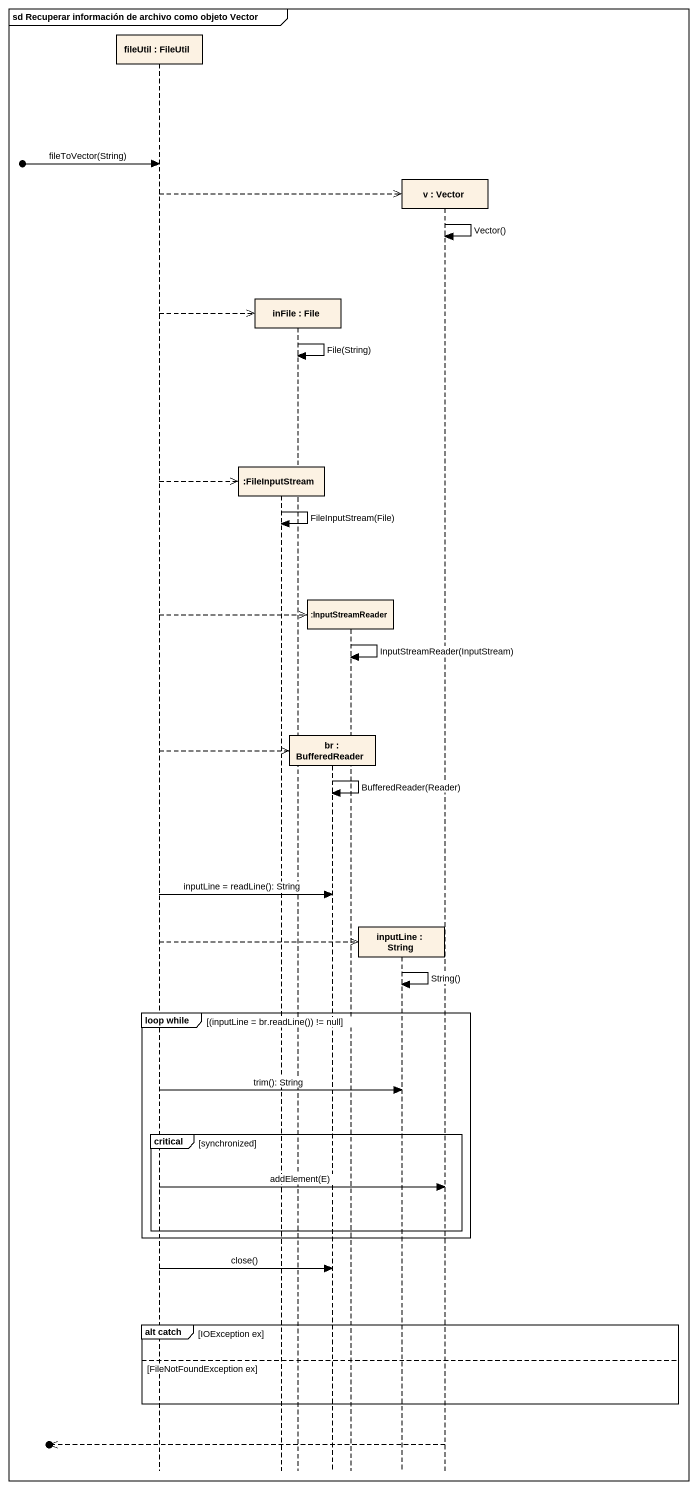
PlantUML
@startuml
mainframe sd Recuperar información de archivo como objeto Vector
hide footbox
participant "fileUtil : FileUtil" as fileUtil
participant ":FileInputStream" as FileInputStream
participant "inFile : File" as inFile
participant "br : BufferedReader" as br
participant ":InputStreamReader" as InputStreamReader
participant "inputLine : String" as inputLine
participant "v : Vector" as v

[o-> fileUtil : fileToVector(String)
fileUtil -->> v **
v -> v : Vector()
fileUtil -->> inFile **
inFile -> inFile : File(String)
fileUtil -->> FileInputStream **
FileInputStream -> FileInputStream : FileInputStream(File)
fileUtil -->> InputStreamReader **
InputStreamReader -> InputStreamReader : InputStreamReader(InputStream)
fileUtil -->> br **
br -> br : BufferedReader(Reader)
fileUtil -> br : inputLine = readLine(): String
fileUtil -->> inputLine **
inputLine -> inputLine : String()
group loop while [(inputLine = br.readLine()) != null]
  fileUtil -> inputLine : trim(): String
  critical synchronized
    fileUtil -> v : addElement(E)
  end
end
fileUtil -> br : close()
group alt catch [IOException ex]
else FileNotFoundException ex
end
[o<<-- v
@enduml
